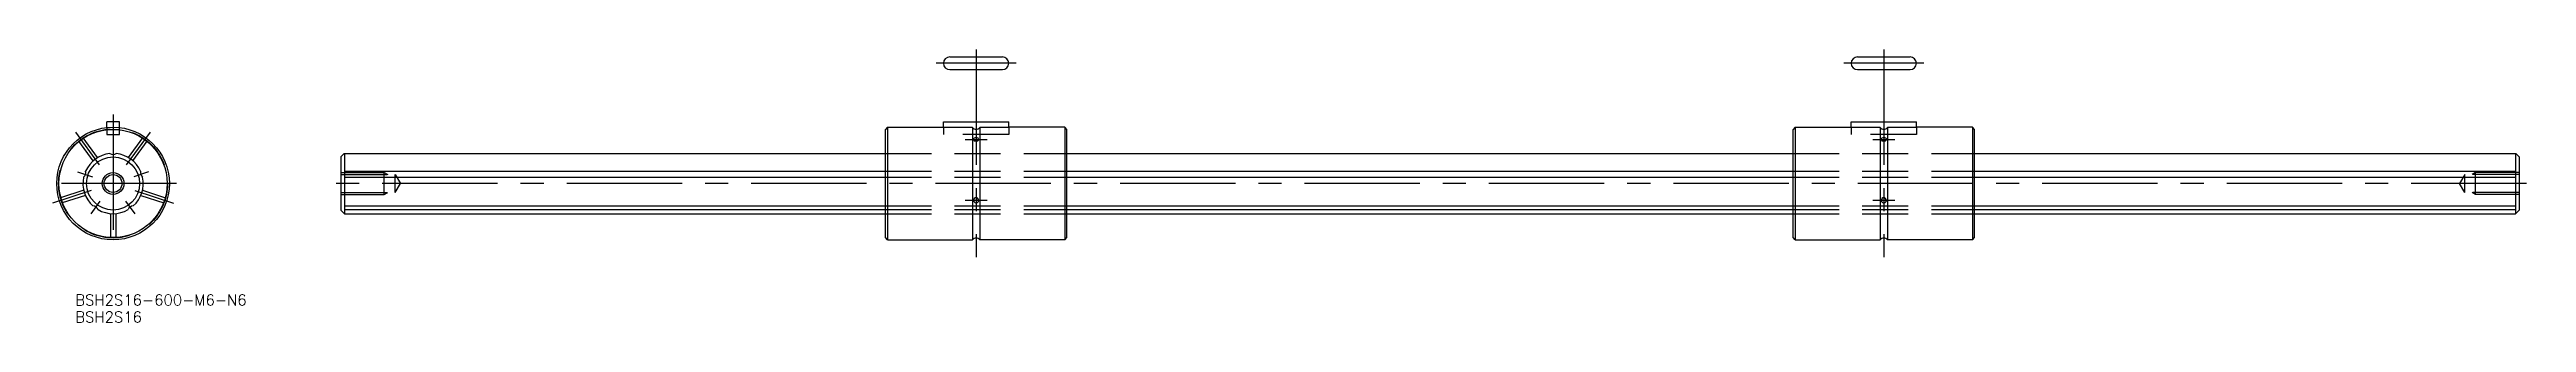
# Model space of a CAD drawing. Extents: x -18 to 665, y -38 to 37.
import ezdxf

# ---------------------------------------------------------------- set-up
doc = ezdxf.new("R2010")
doc.units = 0
doc.linetypes.add('CENTER', pattern=[50.8, 31.75, -6.35, 6.35, -6.35])
doc.linetypes.add('DASHED', pattern=[19.05, 12.7, -6.35])
doc.layers.get('0').update_dxf_attribs({"linetype": 'CONTINUOUS'})
doc.layers.add('CENTER', color=1, linetype='CENTER')
doc.styles.get("Standard").update_dxf_attribs({"font": 'txt.shx', "height": 3, "bigfont": 'bigfont.shx'})

# ---------------------------------------------------------------- blocks, each defined once
blk = doc.blocks.new('*U2')
at = {"color": 7, "linetype": 'CONTINUOUS'}
blk.add_text('BSH2S16-600-M6-N6', height=3, dxfattribs=at).set_placement((-10.42, -33.55))
blk = doc.blocks.new('*U3')
at = {"color": 7, "linetype": 'CONTINUOUS'}
blk.add_text('BSH2S16', height=3, dxfattribs=at).set_placement((-10.42, -38.22))

msp = doc.modelspace()

# ---------------------------------------------------------------- linework, layer by layer
at = {"color": 7, "linetype": 'CONTINUOUS'}
for p, q in [((230.46, 34.85), (244.96, 34.85)), ((480.46, 34.85), (494.96, 34.85)), ((230.46, 31.35), (244.96, 31.35)), ((480.46, 31.35), (494.96, 31.35)), ((1.75, 17), (-1.75, 17)), ((-1.75, 15.4), (-1.75, 17)), ((1.75, 15.4), (1.75, 17)), ((213.31, 15.5), (212.71, 14.9)), ((212.71, -14.9), (212.71, 14.9)), ((213.31, 15.5), (213.31, -15.5)), ((213.31, 15.5), (228.71, 15.5)), ((228.71, 15.4), (228.71, 17)), ((228.71, 17), (246.71, 17)), ((236.71, 15.4), (228.71, 15.4)), ((236.71, 15.4), (236.71, -1.75)), ((238.71, 15.4), (238.71, -1.75)), ((246.71, 15.4), (238.71, 15.4)), ((246.71, 15.4), (246.71, 17)), ((262.11, 15.5), (246.71, 15.5)), ((262.11, 15.5), (262.11, -15.5)), ((262.71, 14.9), (262.11, 15.5)), ((262.71, -14.9), (262.71, 14.9)), ((463.31, 15.5), (462.71, 14.9)), ((462.71, -14.9), (462.71, 14.9)), ((463.31, 15.5), (463.31, -15.5)), ((463.31, 15.5), (478.71, 15.5)), ((478.71, 17), (496.71, 17)), ((478.71, 15.4), (478.71, 17)), ((486.71, 15.4), (478.71, 15.4)), ((486.71, 15.4), (486.71, -1.75)), ((488.71, 15.4), (488.71, -1.75)), ((496.71, 15.4), (488.71, 15.4)), ((496.71, 15.4), (496.71, 17)), ((512.11, 15.5), (496.71, 15.5)), ((512.11, 15.5), (512.11, -15.5)), ((512.71, 14.9), (512.11, 15.5)), ((512.71, -14.9), (512.71, 14.9)), ((62.71, 7.3), (63.67, 8.25)), ((62.71, 7.3), (62.71, -7.3)), ((63.67, 8.25), (212.71, 8.25)), ((63.71, 8.25), (63.71, -8.3)), ((262.71, 8.25), (462.71, 8.25)), ((512.71, 8.25), (661.76, 8.25)), ((661.71, 8.25), (661.71, -8.3)), ((662.71, 7.3), (661.76, 8.25)), ((662.71, 7.3), (662.71, -7.3)), ((63.71, 3.37), (212.71, 3.37)), ((63.71, 1.73), (212.71, 1.73)), ((262.71, 3.37), (462.71, 3.37)), ((262.71, 1.73), (462.71, 1.73)), ((512.71, 3.37), (661.71, 3.37)), ((512.71, 1.73), (661.71, 1.73)), ((63.71, -6.17), (212.71, -6.17)), ((236.71, -1.75), (236.71, -15.5)), ((238.71, -1.75), (238.71, -15.5)), ((262.71, -6.17), (462.71, -6.17)), ((486.71, -1.75), (486.71, -15.5)), ((488.71, -1.75), (488.71, -15.5)), ((512.71, -6.17), (661.71, -6.17)), ((62.71, -7.3), (63.71, -8.3)), ((63.71, -7.19), (212.71, -7.19)), ((63.71, -8.3), (212.71, -8.3)), ((262.71, -7.19), (462.71, -7.19)), ((262.71, -8.3), (462.71, -8.3)), ((512.71, -7.19), (661.71, -7.19)), ((512.71, -8.3), (661.71, -8.3)), ((662.71, -7.3), (661.71, -8.3)), ((213.31, -15.5), (212.71, -14.9)), ((213.31, -15.5), (236.71, -15.5)), ((262.11, -15.5), (238.71, -15.5)), ((262.11, -15.5), (262.71, -14.9)), ((463.31, -15.5), (462.71, -14.9)), ((463.31, -15.5), (486.71, -15.5)), ((512.11, -15.5), (488.71, -15.5)), ((512.11, -15.5), (512.71, -14.9))]:
    msp.add_line(p, q, dxfattribs=at)
at = {"color": 3, "linetype": 'DASHED'}
for p, q in [((-1.75, 15.4), (-1.75, 13.5)), ((1.75, 13.5), (1.75, 15.4)), ((228.71, 15.4), (228.71, 13.5)), ((246.71, 15.4), (246.71, 13.5)), ((478.71, 15.4), (478.71, 13.5)), ((496.71, 15.4), (496.71, 13.5)), ((-5.47, 6.25), (-9.41, 11.68)), ((-4.25, 7.13), (-8.2, 12.56)), ((-1.75, 13.5), (1.75, 13.5)), ((4.25, 7.13), (8.2, 12.56)), ((5.47, 6.25), (9.41, 11.68)), ((212.71, 8.25), (262.71, 8.25)), ((246.71, 13.5), (228.71, 13.5)), ((462.71, 8.25), (512.71, 8.25)), ((496.71, 13.5), (478.71, 13.5)), ((62.71, 3), (74.71, 3)), ((62.71, 2.46), (77.71, 2.46)), ((74.71, -3), (74.71, 3)), ((74.71, 3), (75.65, 2.46)), ((77.71, -2.46), (77.71, 2.46)), ((77.71, 2.46), (79.13, 0)), ((212.71, 3.37), (262.71, 3.37)), ((212.71, 1.73), (262.71, 1.73)), ((462.71, 3.37), (512.71, 3.37)), ((462.71, 1.73), (512.71, 1.73)), ((647.71, 2.46), (646.29, 0)), ((662.71, 2.46), (647.71, 2.46)), ((647.71, -2.46), (647.71, 2.46)), ((650.71, 3), (649.77, 2.46)), ((662.71, 3), (650.71, 3)), ((650.71, -3), (650.71, 3)), ((-8.09, -1.84), (-14.48, -3.92)), ((-7.63, -3.27), (-14.02, -5.34)), ((7.63, -3.27), (14.02, -5.34)), ((8.09, -1.84), (14.48, -3.92)), ((62.71, -2.46), (77.71, -2.46)), ((62.71, -3), (74.71, -3)), ((74.71, -3), (75.65, -2.46)), ((77.71, -2.46), (79.13, 0)), ((212.71, -6.17), (262.71, -6.17)), ((462.71, -6.17), (512.71, -6.17)), ((647.71, -2.46), (646.29, 0)), ((662.71, -2.46), (647.71, -2.46)), ((650.71, -3), (649.77, -2.46)), ((662.71, -3), (650.71, -3)), ((-0.75, -8.27), (-0.75, -14.98)), ((0.75, -8.27), (0.75, -14.98)), ((212.71, -7.19), (262.71, -7.19)), ((212.71, -8.3), (262.71, -8.3)), ((462.71, -7.19), (512.71, -7.19)), ((462.71, -8.3), (512.71, -8.3))]:
    msp.add_line(p, q, dxfattribs=at)
at = {"color": 7, "linetype": 'CONTINUOUS'}
for radius in [15.5, 14.9, 7.3, 2.46]:
    msp.add_circle((0, 0), radius, dxfattribs=at)
at = {"color": 3, "linetype": 'DASHED'}
msp.add_circle((0, 0), 15, dxfattribs=at)
at = {"color": 3, "linetype": 'CONTINUOUS'}
msp.add_circle((0, 0), 3, dxfattribs=at)
at = {"color": 7, "linetype": 'CONTINUOUS'}
for centre, radius, start, end in [((230.46, 33.1), 1.75, 90, 270), ((244.96, 33.1), 1.75, 270, 90), ((480.46, 33.1), 1.75, 90, 270), ((494.96, 33.1), 1.75, 270, 90), ((237.71, 16.14), 1.25, 216.56548, 323.43452), ((487.71, 16.14), 1.25, 216.56548, 323.43452), ((0, 0), 8.3, 95.9897, 156.0103), ((0, 9.6), 1.6, 237.22684, 302.77316), ((0, 9.6), 1.6, 237.22684, 302.77316), ((0, 0), 8.3, 23.9897, 84.0103), ((237.35, 12.12), 0.392, 120.21266, 177.09286), ((237.36, 12.14), 0.397, 180.60827, 247.62814), ((237.71, 11.06), 1.5, 68.20136, 111.79864), ((237.71, 13.09), 1.41, 249.0721, 290.9279), ((238.06, 12.14), 0.397, 292.37186, 359.39173), ((238.07, 12.12), 0.392, 2.90714, 59.78734), ((487.35, 12.12), 0.392, 120.21266, 177.09286), ((487.36, 12.14), 0.397, 180.60827, 247.62814), ((487.71, 11.06), 1.5, 68.20136, 111.79864), ((487.71, 13.09), 1.41, 249.0721, 290.9279), ((488.06, 12.14), 0.397, 292.37186, 359.39173), ((488.07, 12.12), 0.392, 2.90714, 59.78734), ((0, 0), 8.3, 167.9897, 228.0103), ((-9.13, 2.97), 1.6, 309.22684, 14.77316), ((0, 0), 8.3, 311.9897, 12.0103), ((9.13, 2.97), 1.6, 165.22684, 230.77316), ((-5.64, -7.77), 1.6, 21.22684, 86.77316), ((5.64, -7.77), 1.6, 93.22684, 158.77316), ((237.67, -4.67), 0.707, 130.56293, 177.50717), ((237.68, -4.63), 0.714, 180.16889, 239.6254), ((237.71, -4.62), 0.702, 44.22787, 135.77213), ((237.71, -4.45), 0.888, 243.43661, 296.56339), ((237.75, -4.63), 0.714, 300.3746, 359.83111), ((237.75, -4.67), 0.707, 2.49283, 49.43707), ((487.67, -4.67), 0.707, 130.56293, 177.50717), ((487.68, -4.63), 0.714, 180.16889, 239.6254), ((487.71, -4.62), 0.702, 44.22787, 135.77213), ((487.71, -4.45), 0.888, 243.43661, 296.56339), ((487.75, -4.63), 0.714, 300.3746, 359.83111), ((487.75, -4.67), 0.707, 2.49283, 49.43707), ((0, 0), 8.3, 239.9897, 300.0103), ((237.71, -16.25), 1.25, 36.8699, 143.1301), ((487.71, -16.25), 1.25, 36.8699, 143.1301)]:
    msp.add_arc(centre, radius, start, end, dxfattribs=at)
at = {"layer": 'CENTER', "color": 1, "linetype": 'CENTER'}
for p, q in [((237.71, 36.85), (237.71, -20.24)), ((487.71, 36.85), (487.71, -20.24)), ((248.71, 33.1), (226.71, 33.1)), ((498.71, 33.1), (476.71, 33.1)), ((-3.7, 5.1), (-10.29, 14.16)), ((0, 19), (0, -17.5)), ((3.7, 5.1), (10.29, 14.16)), ((234.71, 12.14), (240.71, 12.14)), ((484.71, 12.14), (490.71, 12.14)), ((17.5, 0), (-17.5, 0)), ((-9.8, 3.18), (-5.71, 1.85)), ((9.8, 3.18), (5.71, 1.85)), ((664.71, 0), (60.71, 0)), ((-5.99, -1.95), (-16.64, -5.41)), ((-6.05, -8.33), (-3.53, -4.85)), ((6.05, -8.33), (3.53, -4.85)), ((5.99, -1.95), (16.64, -5.41)), ((240.71, -4.64), (234.71, -4.64)), ((490.71, -4.64), (484.71, -4.64))]:
    msp.add_line(p, q, dxfattribs=at)

# ---------------------------------------------------------------- block references
at = {"color": 7, "linetype": 'CONTINUOUS'}
for name in ['*U2', '*U3']:
    msp.add_blockref(name, (0, 0), dxfattribs=at)

doc.saveas('drawing.dxf')
